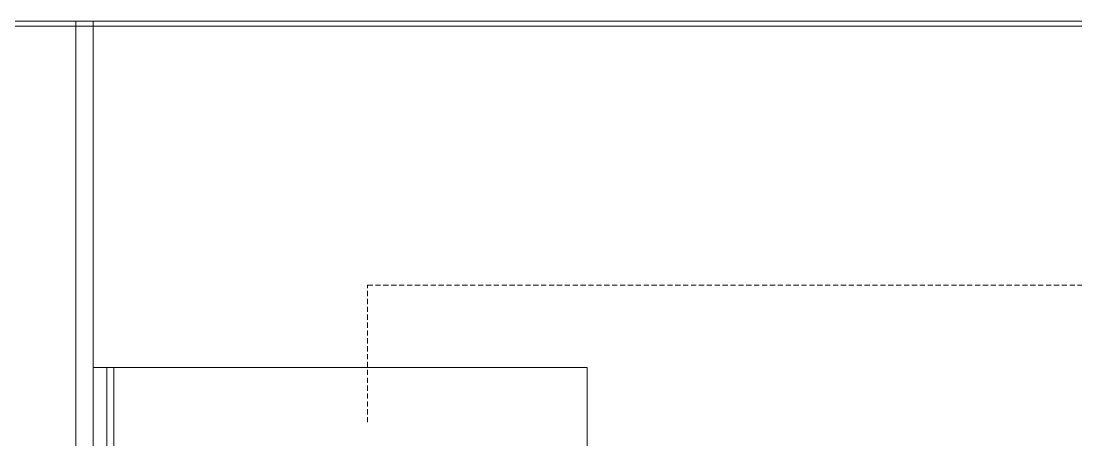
# Model space of a CAD drawing. Header units: inches. Extents: x -4110 to -1846, y 9754 to 12280.
# Drawn here: x -3006.32 to -2967.89, y 11933.92 to 11949.19 of the extents above; entities that cross this region are included whole.
import ezdxf

# ---------------------------------------------------------------- set-up
doc = ezdxf.new("R2010")
doc.units = ezdxf.units.IN
doc.header["$MEASUREMENT"] = 0
doc.linetypes.add('Hidden', pattern=[0.28125, 0.1875, -0.09375])
for name, color, linetype, lineweight in [('0-1', 7, 'Continuous', 5), ('A-WALL', 113, 'Continuous', 18), ('I-WALL-2', 2, 'Continuous', 9), ('P-SANR-FIXT-1', 250, 'Continuous', 9), ('P-SANR-FIXT-2', 250, 'Hidden', 9), ('S-FNDN-1', 250, 'Continuous', 9), ('S-FNDN-2', 32, 'Continuous', 9)]:
    doc.layers.add(name, color=color, linetype=linetype, lineweight=lineweight)

# ---------------------------------------------------------------- blocks, each defined once
blk = doc.blocks.new('CTR - 1st Phase - Structure_rvt-1-ENLARGED FLOOR PLAN - BASEMENT')
at = {"layer": 'S-FNDN-1'}
blk.add_line((-3011.136, 11949.002), (-2867.761, 11949.002), dxfattribs=at)
blk = doc.blocks.new('Plbg-Sink Wall Mounted-UH - Sink-403447-ENLARGED FLOOR PLAN - BASEMENT')
at = {"layer": 'P-SANR-FIXT-1'}
for p, q in [((12, -0.5), (12, 0)), ((12, -0.5), (-12, -0.5)), ((-12, -0.75), (12, -0.75)), ((12, -0.75), (12, -0.5)), ((12, -18), (12, -0.75)), ((-12, -18), (12, -18))]:
    blk.add_line(p, q, dxfattribs=at)
at = {"layer": 'P-SANR-FIXT-2'}
for p, q in [((10, -10), (15, -10)), ((15, -10), (15, -58))]:
    blk.add_line(p, q, dxfattribs=at)

msp = doc.modelspace()

# ---------------------------------------------------------------- linework, layer by layer
at = {"layer": 'A-WALL'}
msp.add_line((-3004.324, 11848.939), (-3004.324, 11949.189), dxfattribs=at)
at = {"layer": 'I-WALL-2'}
msp.add_line((-3003.699, 11849.564), (-3003.699, 11949.189), dxfattribs=at)
at = {"layer": 'S-FNDN-2'}
msp.add_line((-3010.949, 11949.189), (-2930.699, 11949.189), dxfattribs=at)

# ---------------------------------------------------------------- block references
at = {"layer": '0-1'}
msp.add_blockref('CTR - 1st Phase - Structure_rvt-1-ENLARGED FLOOR PLAN - BASEMENT', (0, 0), dxfattribs=at)
at = {"layer": 'P-SANR-FIXT-1', "rotation": 89.99999999999855}
msp.add_blockref('Plbg-Sink Wall Mounted-UH - Sink-403447-ENLARGED FLOOR PLAN - BASEMENT', (-3003.699, 11924.564), dxfattribs=at)

doc.saveas('drawing.dxf')
